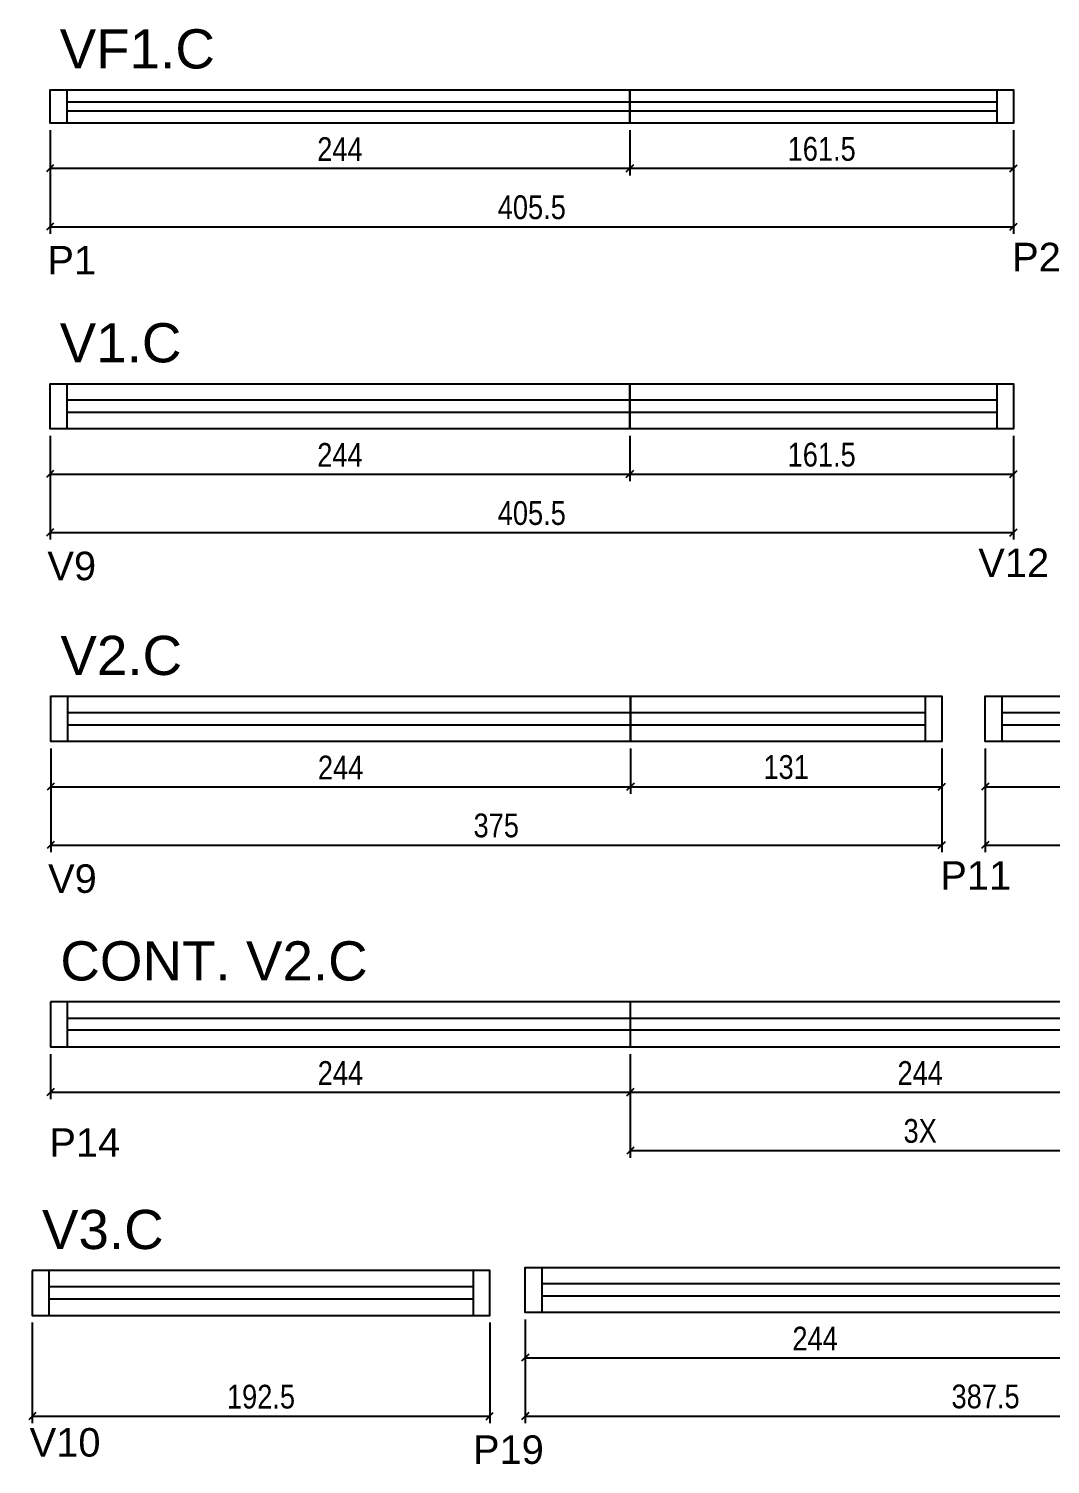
# Model space of a CAD drawing. Header units: millimetres. Extents: x 3390 to 4762, y -1152 to 1297.
# Drawn here: x 3417 to 3847, y 693 to 1297 of the extents above; entities that cross this region are included whole.
import ezdxf

# ---------------------------------------------------------------- set-up
doc = ezdxf.new("R2010")
doc.units = ezdxf.units.MM
for name, color, linetype in [('5', 5, 'Continuous'), ('COTA', 241, 'Continuous'), ('NOMENCLATURA', 7, 'Continuous'), ('Painéis', 200, 'Continuous'), ('SARR_2.2x7', 40, 'Continuous'), ('SARR_EDITAR', 141, 'Continuous')]:
    doc.layers.add(name, color=color, linetype=linetype)
doc.styles.add('COTA TECNICA', font='techl___.ttf', dxfattribs={"height": 10})
doc.styles.add('COTA TECNICA-50', font='techl___.ttf', dxfattribs={"height": 10})
doc.styles.get("Standard").update_dxf_attribs({"font": 'arial.ttf'})
doc.dimstyles.new('COTA PAINEL-50', dxfattribs={"dimtxt": 10, "dimasz": 3, "dimexe": 3, "dimexo": 3, "dimgap": 3, "dimtad": 1, "dimdec": 1, "dimzin": 12, "dimdsep": 46, "dimtxsty": 'COTA TECNICA-50', "dimblk1": 'OBLIQUE', "dimblk2": 'OBLIQUE', "dimsah": 1, "dimcen": 0.9, "dimclrd": 4, "dimclre": 4, "dimclrt": 240, "dimadec": 1, "dimazin": 3, "dimtfac": 1, "dimtdec": 1, "dimtmove": 0, "dimatfit": 3, "dimfxl": 1, "dimtolj": 1, "dimtzin": 12, "dimarcsym": 0})
doc.dimstyles.new('PAINEL', dxfattribs={"dimtxt": 10, "dimasz": 3, "dimexe": 3, "dimexo": 3, "dimgap": 3, "dimtad": 1, "dimdec": 1, "dimzin": 12, "dimdsep": 46, "dimtxsty": 'COTA TECNICA', "dimblk1": 'OBLIQUE', "dimblk2": 'OBLIQUE', "dimsah": 1, "dimcen": 0.9, "dimclrd": 4, "dimclre": 4, "dimclrt": 240, "dimadec": 1, "dimazin": 3, "dimtfac": 1, "dimtdec": 1, "dimtmove": 0, "dimatfit": 3, "dimfxl": 1, "dimtolj": 1, "dimtzin": 12, "dimarcsym": 0})

# ---------------------------------------------------------------- blocks, each defined once
blk = doc.blocks.new('_Oblique')
at = {"color": 0, "linetype": 'ByBlock', "lineweight": -2}
blk.add_line((-0.5, -0.5), (0.5, 0.5), dxfattribs=at)
blk = doc.blocks.new('*D20')
at = {"layer": 'COTA', "color": 4, "linetype": 'ByBlock', "lineweight": -2, "transparency": 16777216}
for p, q in [((3426.09, 1254.42), (3426.09, 1235.37)), ((3670.09, 1254.42), (3670.09, 1235.37)), ((3426.09, 1238.37), (3670.09, 1238.37))]:
    blk.add_line(p, q, dxfattribs=at)
at = {"layer": 'Defpoints', "color": 0, "linetype": 'ByBlock', "transparency": 16777216}
for p in [(3426.09, 1257.42), (3670.09, 1257.42), (3670.09, 1238.37)]:
    blk.add_point(p, dxfattribs=at)
at = {"layer": 'COTA', "color": 4, "linetype": 'ByBlock', "lineweight": -2, "transparency": 16777216, "xscale": 3, "yscale": 3, "zscale": 3, "rotation": 180}
blk.add_blockref('_Oblique', (3426.09, 1238.37), dxfattribs=at)
at = {"layer": 'COTA', "color": 4, "linetype": 'ByBlock', "lineweight": -2, "transparency": 16777216, "xscale": 3, "yscale": 3, "zscale": 3}
blk.add_blockref('_Oblique', (3670.09, 1238.37), dxfattribs=at)
at = {"layer": 'COTA', "color": 240, "linetype": 'ByBlock', "transparency": 16777216, "insert": (3548.09, 1246.44), "char_height": 10, "attachment_point": 5, "style": 'COTA TECNICA-50'}
blk.add_mtext('\\A1;244', dxfattribs=at)
blk = doc.blocks.new('*D21')
at = {"layer": 'COTA', "color": 4, "linetype": 'ByBlock', "lineweight": -2, "transparency": 16777216}
for p, q in [((3670.09, 1254.42), (3670.09, 1235.37)), ((3831.59, 1254.42), (3831.59, 1235.37)), ((3670.09, 1238.37), (3831.59, 1238.37))]:
    blk.add_line(p, q, dxfattribs=at)
at = {"layer": 'Defpoints', "color": 0, "linetype": 'ByBlock', "transparency": 16777216}
for p in [(3670.09, 1257.42), (3831.59, 1257.42), (3831.59, 1238.37)]:
    blk.add_point(p, dxfattribs=at)
at = {"layer": 'COTA', "color": 4, "linetype": 'ByBlock', "lineweight": -2, "transparency": 16777216, "xscale": 3, "yscale": 3, "zscale": 3, "rotation": 180}
blk.add_blockref('_Oblique', (3670.09, 1238.37), dxfattribs=at)
at = {"layer": 'COTA', "color": 4, "linetype": 'ByBlock', "lineweight": -2, "transparency": 16777216, "xscale": 3, "yscale": 3, "zscale": 3}
blk.add_blockref('_Oblique', (3831.59, 1238.37), dxfattribs=at)
at = {"layer": 'COTA', "color": 240, "linetype": 'ByBlock', "transparency": 16777216, "insert": (3750.84, 1246.48), "char_height": 10, "attachment_point": 5, "style": 'COTA TECNICA-50'}
blk.add_mtext('\\A1;161.5', dxfattribs=at)
blk = doc.blocks.new('*D149')
at = {"layer": 'COTA', "color": 4, "lineweight": -2, "transparency": 16777216}
for p, q in [((3426.09, 1254.42), (3426.09, 1210.79)), ((3831.59, 1254.42), (3831.59, 1210.79)), ((3426.09, 1213.79), (3831.59, 1213.79))]:
    blk.add_line(p, q, dxfattribs=at)
at = {"layer": 'Defpoints', "color": 0, "transparency": 16777216}
for p in [(3426.09, 1257.42), (3831.59, 1257.42), (3831.59, 1213.79)]:
    blk.add_point(p, dxfattribs=at)
at = {"layer": 'COTA', "color": 4, "lineweight": -2, "transparency": 16777216, "xscale": 3, "yscale": 3, "zscale": 3, "rotation": 180}
blk.add_blockref('_Oblique', (3426.09, 1213.79), dxfattribs=at)
at = {"layer": 'COTA', "color": 4, "lineweight": -2, "transparency": 16777216, "xscale": 3, "yscale": 3, "zscale": 3}
blk.add_blockref('_Oblique', (3831.59, 1213.79), dxfattribs=at)
at = {"layer": 'COTA', "color": 240, "transparency": 16777216, "insert": (3628.84, 1221.9), "char_height": 10, "attachment_point": 5, "style": 'COTA TECNICA'}
blk.add_mtext('\\A1;405.5', dxfattribs=at)
blk = doc.blocks.new('*D24')
at = {"layer": 'COTA', "color": 4, "linetype": 'ByBlock', "lineweight": -2, "transparency": 16777216}
for p, q in [((3426.09, 1125.69), (3426.09, 1106.63)), ((3670.09, 1125.69), (3670.09, 1106.63)), ((3426.09, 1109.63), (3670.09, 1109.63))]:
    blk.add_line(p, q, dxfattribs=at)
at = {"layer": 'Defpoints', "color": 0, "linetype": 'ByBlock', "transparency": 16777216}
for p in [(3426.09, 1128.69), (3670.09, 1128.69), (3670.09, 1109.63)]:
    blk.add_point(p, dxfattribs=at)
at = {"layer": 'COTA', "color": 4, "linetype": 'ByBlock', "lineweight": -2, "transparency": 16777216, "xscale": 3, "yscale": 3, "zscale": 3, "rotation": 180}
blk.add_blockref('_Oblique', (3426.09, 1109.63), dxfattribs=at)
at = {"layer": 'COTA', "color": 4, "linetype": 'ByBlock', "lineweight": -2, "transparency": 16777216, "xscale": 3, "yscale": 3, "zscale": 3}
blk.add_blockref('_Oblique', (3670.09, 1109.63), dxfattribs=at)
at = {"layer": 'COTA', "color": 240, "linetype": 'ByBlock', "transparency": 16777216, "insert": (3548.09, 1117.71), "char_height": 10, "attachment_point": 5, "style": 'COTA TECNICA-50'}
blk.add_mtext('\\A1;244', dxfattribs=at)
blk = doc.blocks.new('*D25')
at = {"layer": 'COTA', "color": 4, "linetype": 'ByBlock', "lineweight": -2, "transparency": 16777216}
for p, q in [((3670.09, 1125.69), (3670.09, 1106.63)), ((3831.59, 1125.69), (3831.59, 1106.63)), ((3670.09, 1109.63), (3831.59, 1109.63))]:
    blk.add_line(p, q, dxfattribs=at)
at = {"layer": 'Defpoints', "color": 0, "linetype": 'ByBlock', "transparency": 16777216}
for p in [(3670.09, 1128.69), (3831.59, 1128.69), (3831.59, 1109.63)]:
    blk.add_point(p, dxfattribs=at)
at = {"layer": 'COTA', "color": 4, "linetype": 'ByBlock', "lineweight": -2, "transparency": 16777216, "xscale": 3, "yscale": 3, "zscale": 3, "rotation": 180}
blk.add_blockref('_Oblique', (3670.09, 1109.63), dxfattribs=at)
at = {"layer": 'COTA', "color": 4, "linetype": 'ByBlock', "lineweight": -2, "transparency": 16777216, "xscale": 3, "yscale": 3, "zscale": 3}
blk.add_blockref('_Oblique', (3831.59, 1109.63), dxfattribs=at)
at = {"layer": 'COTA', "color": 240, "linetype": 'ByBlock', "transparency": 16777216, "insert": (3750.84, 1117.74), "char_height": 10, "attachment_point": 5, "style": 'COTA TECNICA-50'}
blk.add_mtext('\\A1;161.5', dxfattribs=at)
blk = doc.blocks.new('*D138')
at = {"layer": 'COTA', "color": 4, "lineweight": -2, "transparency": 16777216}
for p, q in [((3426.09, 1125.69), (3426.09, 1082.05)), ((3831.59, 1125.69), (3831.59, 1082.05)), ((3426.09, 1085.05), (3831.59, 1085.05))]:
    blk.add_line(p, q, dxfattribs=at)
at = {"layer": 'Defpoints', "color": 0, "transparency": 16777216}
for p in [(3426.09, 1128.69), (3831.59, 1128.69), (3831.59, 1085.05)]:
    blk.add_point(p, dxfattribs=at)
at = {"layer": 'COTA', "color": 4, "lineweight": -2, "transparency": 16777216, "xscale": 3, "yscale": 3, "zscale": 3, "rotation": 180}
blk.add_blockref('_Oblique', (3426.09, 1085.05), dxfattribs=at)
at = {"layer": 'COTA', "color": 4, "lineweight": -2, "transparency": 16777216, "xscale": 3, "yscale": 3, "zscale": 3}
blk.add_blockref('_Oblique', (3831.59, 1085.05), dxfattribs=at)
at = {"layer": 'COTA', "color": 240, "transparency": 16777216, "insert": (3628.84, 1093.16), "char_height": 10, "attachment_point": 5, "style": 'COTA TECNICA'}
blk.add_mtext('\\A1;405.5', dxfattribs=at)
blk = doc.blocks.new('*D10')
at = {"layer": 'COTA', "color": 4, "linetype": 'ByBlock', "lineweight": -2, "transparency": 16777216}
for p, q in [((3426.38, 994.06), (3426.38, 975.01)), ((3670.38, 994.06), (3670.38, 975.01)), ((3426.38, 978.01), (3670.38, 978.01))]:
    blk.add_line(p, q, dxfattribs=at)
at = {"layer": 'Defpoints', "color": 0, "linetype": 'ByBlock', "transparency": 16777216}
for p in [(3426.38, 997.06), (3670.38, 997.06), (3670.38, 978.01)]:
    blk.add_point(p, dxfattribs=at)
at = {"layer": 'COTA', "color": 4, "linetype": 'ByBlock', "lineweight": -2, "transparency": 16777216, "xscale": 3, "yscale": 3, "zscale": 3, "rotation": 180}
blk.add_blockref('_Oblique', (3426.38, 978.01), dxfattribs=at)
at = {"layer": 'COTA', "color": 4, "linetype": 'ByBlock', "lineweight": -2, "transparency": 16777216, "xscale": 3, "yscale": 3, "zscale": 3}
blk.add_blockref('_Oblique', (3670.38, 978.01), dxfattribs=at)
at = {"layer": 'COTA', "color": 240, "linetype": 'ByBlock', "transparency": 16777216, "insert": (3548.38, 986.08), "char_height": 10, "attachment_point": 5, "style": 'COTA TECNICA-50'}
blk.add_mtext('\\A1;244', dxfattribs=at)
blk = doc.blocks.new('*D11')
at = {"layer": 'COTA', "color": 4, "linetype": 'ByBlock', "lineweight": -2, "transparency": 16777216}
for p, q in [((3670.38, 994.06), (3670.38, 975.01)), ((3801.38, 994.06), (3801.38, 975.01)), ((3670.38, 978.01), (3801.38, 978.01))]:
    blk.add_line(p, q, dxfattribs=at)
at = {"layer": 'Defpoints', "color": 0, "linetype": 'ByBlock', "transparency": 16777216}
for p in [(3670.38, 997.06), (3801.38, 997.06), (3801.38, 978.01)]:
    blk.add_point(p, dxfattribs=at)
at = {"layer": 'COTA', "color": 4, "linetype": 'ByBlock', "lineweight": -2, "transparency": 16777216, "xscale": 3, "yscale": 3, "zscale": 3, "rotation": 180}
blk.add_blockref('_Oblique', (3670.38, 978.01), dxfattribs=at)
at = {"layer": 'COTA', "color": 4, "linetype": 'ByBlock', "lineweight": -2, "transparency": 16777216, "xscale": 3, "yscale": 3, "zscale": 3}
blk.add_blockref('_Oblique', (3801.38, 978.01), dxfattribs=at)
at = {"layer": 'COTA', "color": 240, "linetype": 'ByBlock', "transparency": 16777216, "insert": (3735.88, 986.23), "char_height": 10, "attachment_point": 5, "style": 'COTA TECNICA-50'}
blk.add_mtext('\\A1;131', dxfattribs=at)
blk = doc.blocks.new('*D142')
at = {"layer": 'COTA', "color": 4, "lineweight": -2, "transparency": 16777216}
for p, q in [((3426.38, 994.06), (3426.38, 950.43)), ((3801.38, 994.06), (3801.38, 950.43)), ((3426.38, 953.43), (3801.38, 953.43))]:
    blk.add_line(p, q, dxfattribs=at)
at = {"layer": 'Defpoints', "color": 0, "transparency": 16777216}
for p in [(3426.38, 997.06), (3801.38, 997.06), (3801.38, 953.43)]:
    blk.add_point(p, dxfattribs=at)
at = {"layer": 'COTA', "color": 4, "lineweight": -2, "transparency": 16777216, "xscale": 3, "yscale": 3, "zscale": 3, "rotation": 180}
blk.add_blockref('_Oblique', (3426.38, 953.43), dxfattribs=at)
at = {"layer": 'COTA', "color": 4, "lineweight": -2, "transparency": 16777216, "xscale": 3, "yscale": 3, "zscale": 3}
blk.add_blockref('_Oblique', (3801.38, 953.43), dxfattribs=at)
at = {"layer": 'COTA', "color": 240, "transparency": 16777216, "insert": (3613.88, 961.64), "char_height": 10, "attachment_point": 5, "style": 'COTA TECNICA'}
blk.add_mtext('\\A1;375', dxfattribs=at)
blk = doc.blocks.new('*D12')
at = {"layer": 'COTA', "color": 4, "linetype": 'ByBlock', "lineweight": -2, "transparency": 16777216}
for p, q in [((3819.64, 994.06), (3819.64, 975.01)), ((4063.64, 994.06), (4063.64, 975.01)), ((3819.64, 978.01), (4063.64, 978.01))]:
    blk.add_line(p, q, dxfattribs=at)
at = {"layer": 'Defpoints', "color": 0, "linetype": 'ByBlock', "transparency": 16777216}
for p in [(3819.64, 997.06), (4063.64, 997.06), (4063.64, 978.01)]:
    blk.add_point(p, dxfattribs=at)
at = {"layer": 'COTA', "color": 4, "linetype": 'ByBlock', "lineweight": -2, "transparency": 16777216, "xscale": 3, "yscale": 3, "zscale": 3, "rotation": 180}
blk.add_blockref('_Oblique', (3819.64, 978.01), dxfattribs=at)
at = {"layer": 'COTA', "color": 4, "linetype": 'ByBlock', "lineweight": -2, "transparency": 16777216, "xscale": 3, "yscale": 3, "zscale": 3}
blk.add_blockref('_Oblique', (4063.64, 978.01), dxfattribs=at)
at = {"layer": 'COTA', "color": 240, "linetype": 'ByBlock', "transparency": 16777216, "insert": (3941.64, 986.08), "char_height": 10, "attachment_point": 5, "style": 'COTA TECNICA-50'}
blk.add_mtext('\\A1;244', dxfattribs=at)
blk = doc.blocks.new('*D143')
at = {"layer": 'COTA', "color": 4, "lineweight": -2, "transparency": 16777216}
for p, q in [((3819.64, 994.06), (3819.64, 950.43)), ((4207.14, 994.06), (4207.14, 950.43)), ((3819.64, 953.43), (4207.14, 953.43))]:
    blk.add_line(p, q, dxfattribs=at)
at = {"layer": 'Defpoints', "color": 0, "transparency": 16777216}
for p in [(3819.64, 997.06), (4207.14, 997.06), (4207.14, 953.43)]:
    blk.add_point(p, dxfattribs=at)
at = {"layer": 'COTA', "color": 4, "lineweight": -2, "transparency": 16777216, "xscale": 3, "yscale": 3, "zscale": 3, "rotation": 180}
blk.add_blockref('_Oblique', (3819.64, 953.43), dxfattribs=at)
at = {"layer": 'COTA', "color": 4, "lineweight": -2, "transparency": 16777216, "xscale": 3, "yscale": 3, "zscale": 3}
blk.add_blockref('_Oblique', (4207.14, 953.43), dxfattribs=at)
at = {"layer": 'COTA', "color": 240, "transparency": 16777216, "insert": (4013.39, 961.67), "char_height": 10, "attachment_point": 5, "style": 'COTA TECNICA'}
blk.add_mtext('\\A1;387.5', dxfattribs=at)
blk = doc.blocks.new('*D16')
at = {"layer": 'COTA', "color": 4, "linetype": 'ByBlock', "lineweight": -2, "transparency": 16777216}
for p, q in [((3670.3, 865.45), (3670.3, 821.81)), ((3914.3, 865.45), (3914.3, 821.81)), ((3670.3, 824.81), (3914.3, 824.81))]:
    blk.add_line(p, q, dxfattribs=at)
at = {"layer": 'Defpoints', "color": 0, "linetype": 'ByBlock', "transparency": 16777216}
for p in [(3670.3, 868.45), (3914.3, 868.45), (3914.3, 824.81)]:
    blk.add_point(p, dxfattribs=at)
at = {"layer": 'COTA', "color": 4, "linetype": 'ByBlock', "lineweight": -2, "transparency": 16777216, "xscale": 3, "yscale": 3, "zscale": 3, "rotation": 180}
blk.add_blockref('_Oblique', (3670.3, 824.81), dxfattribs=at)
at = {"layer": 'COTA', "color": 4, "linetype": 'ByBlock', "lineweight": -2, "transparency": 16777216, "xscale": 3, "yscale": 3, "zscale": 3}
blk.add_blockref('_Oblique', (3914.3, 824.81), dxfattribs=at)
at = {"layer": 'COTA', "color": 240, "linetype": 'ByBlock', "transparency": 16777216, "insert": (3792.3, 833.03), "char_height": 10, "attachment_point": 5, "style": 'COTA TECNICA-50'}
blk.add_mtext('\\A1;3X', dxfattribs=at)
blk = doc.blocks.new('*D146')
at = {"layer": 'COTA', "color": 4, "linetype": 'ByBlock', "lineweight": -2, "transparency": 16777216}
for p, q in [((3426.3, 865.45), (3426.3, 846.39)), ((3670.3, 865.45), (3670.3, 846.39)), ((3426.3, 849.39), (3670.3, 849.39))]:
    blk.add_line(p, q, dxfattribs=at)
at = {"layer": 'Defpoints', "color": 0, "linetype": 'ByBlock', "transparency": 16777216}
for p in [(3426.3, 868.45), (3670.3, 868.45), (3670.3, 849.39)]:
    blk.add_point(p, dxfattribs=at)
at = {"layer": 'COTA', "color": 4, "linetype": 'ByBlock', "lineweight": -2, "transparency": 16777216, "xscale": 3, "yscale": 3, "zscale": 3, "rotation": 180}
blk.add_blockref('_Oblique', (3426.3, 849.39), dxfattribs=at)
at = {"layer": 'COTA', "color": 4, "linetype": 'ByBlock', "lineweight": -2, "transparency": 16777216, "xscale": 3, "yscale": 3, "zscale": 3}
blk.add_blockref('_Oblique', (3670.3, 849.39), dxfattribs=at)
at = {"layer": 'COTA', "color": 240, "linetype": 'ByBlock', "transparency": 16777216, "insert": (3548.3, 857.47), "char_height": 10, "attachment_point": 5, "style": 'COTA TECNICA-50'}
blk.add_mtext('\\A1;244', dxfattribs=at)
blk = doc.blocks.new('*D147')
at = {"layer": 'COTA', "color": 4, "linetype": 'ByBlock', "lineweight": -2, "transparency": 16777216}
for p, q in [((3670.3, 865.45), (3670.3, 846.39)), ((3914.3, 865.45), (3914.3, 846.39)), ((3670.3, 849.39), (3914.3, 849.39))]:
    blk.add_line(p, q, dxfattribs=at)
at = {"layer": 'Defpoints', "color": 0, "linetype": 'ByBlock', "transparency": 16777216}
for p in [(3670.3, 868.45), (3914.3, 868.45), (3914.3, 849.39)]:
    blk.add_point(p, dxfattribs=at)
at = {"layer": 'COTA', "color": 4, "linetype": 'ByBlock', "lineweight": -2, "transparency": 16777216, "xscale": 3, "yscale": 3, "zscale": 3, "rotation": 180}
blk.add_blockref('_Oblique', (3670.3, 849.39), dxfattribs=at)
at = {"layer": 'COTA', "color": 4, "linetype": 'ByBlock', "lineweight": -2, "transparency": 16777216, "xscale": 3, "yscale": 3, "zscale": 3}
blk.add_blockref('_Oblique', (3914.3, 849.39), dxfattribs=at)
at = {"layer": 'COTA', "color": 240, "linetype": 'ByBlock', "transparency": 16777216, "insert": (3792.3, 857.47), "char_height": 10, "attachment_point": 5, "style": 'COTA TECNICA-50'}
blk.add_mtext('\\A1;244', dxfattribs=at)
blk = doc.blocks.new('*D52')
at = {"layer": 'COTA', "color": 4, "linetype": 'ByBlock', "lineweight": -2, "transparency": 16777216}
for p, q in [((3418.62, 752.38), (3418.62, 710)), ((3611.12, 752.38), (3611.12, 710)), ((3418.62, 713), (3611.12, 713))]:
    blk.add_line(p, q, dxfattribs=at)
at = {"layer": 'Defpoints', "color": 0, "linetype": 'ByBlock', "transparency": 16777216}
for p in [(3418.62, 755.38), (3611.12, 755.38), (3611.12, 713)]:
    blk.add_point(p, dxfattribs=at)
at = {"layer": 'COTA', "color": 4, "linetype": 'ByBlock', "lineweight": -2, "transparency": 16777216, "xscale": 3, "yscale": 3, "zscale": 3, "rotation": 180}
blk.add_blockref('_Oblique', (3418.62, 713), dxfattribs=at)
at = {"layer": 'COTA', "color": 4, "linetype": 'ByBlock', "lineweight": -2, "transparency": 16777216, "xscale": 3, "yscale": 3, "zscale": 3}
blk.add_blockref('_Oblique', (3611.12, 713), dxfattribs=at)
at = {"layer": 'COTA', "color": 240, "linetype": 'ByBlock', "transparency": 16777216, "insert": (3514.87, 721.14), "char_height": 10, "attachment_point": 5, "style": 'COTA TECNICA-50'}
blk.add_mtext('\\A1;192.5', dxfattribs=at)
blk = doc.blocks.new('*D53')
at = {"layer": 'COTA', "color": 4, "linetype": 'ByBlock', "lineweight": -2, "transparency": 16777216}
for p, q in [((3626.07, 753.64), (3626.07, 734.58)), ((3870.07, 753.64), (3870.07, 734.58)), ((3626.07, 737.58), (3870.07, 737.58))]:
    blk.add_line(p, q, dxfattribs=at)
at = {"layer": 'Defpoints', "color": 0, "linetype": 'ByBlock', "transparency": 16777216}
for p in [(3626.07, 756.64), (3870.07, 756.64), (3870.07, 737.58)]:
    blk.add_point(p, dxfattribs=at)
at = {"layer": 'COTA', "color": 4, "linetype": 'ByBlock', "lineweight": -2, "transparency": 16777216, "xscale": 3, "yscale": 3, "zscale": 3, "rotation": 180}
blk.add_blockref('_Oblique', (3626.07, 737.58), dxfattribs=at)
at = {"layer": 'COTA', "color": 4, "linetype": 'ByBlock', "lineweight": -2, "transparency": 16777216, "xscale": 3, "yscale": 3, "zscale": 3}
blk.add_blockref('_Oblique', (3870.07, 737.58), dxfattribs=at)
at = {"layer": 'COTA', "color": 240, "linetype": 'ByBlock', "transparency": 16777216, "insert": (3748.07, 745.66), "char_height": 10, "attachment_point": 5, "style": 'COTA TECNICA-50'}
blk.add_mtext('\\A1;244', dxfattribs=at)
blk = doc.blocks.new('*D165')
at = {"layer": 'COTA', "color": 4, "lineweight": -2, "transparency": 16777216}
for p, q in [((3626.07, 753.64), (3626.07, 710)), ((4013.57, 753.64), (4013.57, 710)), ((3626.07, 713), (4013.57, 713))]:
    blk.add_line(p, q, dxfattribs=at)
at = {"layer": 'Defpoints', "color": 0, "transparency": 16777216}
for p in [(3626.07, 756.64), (4013.57, 756.64), (4013.57, 713)]:
    blk.add_point(p, dxfattribs=at)
at = {"layer": 'COTA', "color": 4, "lineweight": -2, "transparency": 16777216, "xscale": 3, "yscale": 3, "zscale": 3, "rotation": 180}
blk.add_blockref('_Oblique', (3626.07, 713), dxfattribs=at)
at = {"layer": 'COTA', "color": 4, "lineweight": -2, "transparency": 16777216, "xscale": 3, "yscale": 3, "zscale": 3}
blk.add_blockref('_Oblique', (4013.57, 713), dxfattribs=at)
at = {"layer": 'COTA', "color": 240, "transparency": 16777216, "insert": (3819.82, 721.24), "char_height": 10, "attachment_point": 5, "style": 'COTA TECNICA'}
blk.add_mtext('\\A1;387.5', dxfattribs=at)

msp = doc.modelspace()

# ---------------------------------------------------------------- linework, layer by layer
at = {"layer": 'Painéis'}
msp.add_line((3670.3, 887.45), (3670.3, 868.45), dxfattribs=at)
for points in [[(3670.09, 1257.42), (3426.09, 1257.42), (3426.09, 1271.42), (3670.09, 1271.42)], [(3670.09, 1271.42), (3831.59, 1271.42), (3831.59, 1257.42), (3670.09, 1257.42)], [(3670.09, 1128.69), (3426.09, 1128.69), (3426.09, 1147.69), (3670.09, 1147.69)], [(3670.09, 1147.69), (3831.59, 1147.69), (3831.59, 1128.69), (3670.09, 1128.69)], [(3670.38, 997.06), (3426.38, 997.06), (3426.38, 1016.06), (3670.38, 1016.06)], [(3670.38, 1016.06), (3801.38, 1016.06), (3801.38, 997.06), (3670.38, 997.06)], [(4063.64, 997.06), (3819.64, 997.06), (3819.64, 1016.06), (4063.64, 1016.06)], [(3870.07, 756.64), (3626.07, 756.64), (3626.07, 775.64), (3870.07, 775.64)]]:
    msp.add_lwpolyline(points, close=True, dxfattribs=at)
for points in [[(3426.3, 887.45), (3426.3, 868.45), (4179.8, 868.45), (4179.8, 887.45), (3426.3, 887.45)], [(3418.62, 774.38), (3418.62, 755.38), (3611.12, 755.38), (3611.12, 774.38), (3418.62, 774.38)]]:
    msp.add_lwpolyline(points, dxfattribs=at)
at = {"layer": 'SARR_2.2x7', "linetype": 'Continuous'}
for p, q in [((3433.09, 1271.42), (3433.09, 1257.42)), ((3824.59, 1271.42), (3824.59, 1257.42)), ((3433.09, 1147.69), (3433.09, 1128.69)), ((3824.59, 1147.69), (3824.59, 1128.69)), ((3670.09, 1140.69), (3433.09, 1140.69)), ((3824.59, 1140.69), (3670.09, 1140.69)), ((3433.09, 1135.69), (3670.09, 1135.69)), ((3670.09, 1135.69), (3824.59, 1135.69)), ((3433.38, 1016.06), (3433.38, 997.06)), ((3794.38, 1016.06), (3794.38, 997.06)), ((3826.64, 1016.06), (3826.64, 997.06)), ((3670.38, 1009.06), (3433.38, 1009.06)), ((3433.38, 1004.06), (3670.38, 1004.06)), ((3794.38, 1009.06), (3670.38, 1009.06)), ((3670.38, 1004.06), (3794.38, 1004.06)), ((4063.64, 1009.06), (3826.64, 1009.06)), ((3826.64, 1004.06), (4063.64, 1004.06)), ((3433.3, 887.45), (3433.3, 868.45)), ((3670.3, 880.45), (3433.3, 880.45)), ((3914.3, 880.45), (3670.3, 880.45)), ((3670.3, 875.45), (3433.3, 875.45)), ((3914.3, 875.45), (3670.3, 875.45)), ((3425.62, 774.38), (3425.62, 755.38)), ((3604.12, 774.38), (3604.12, 755.38)), ((3633.07, 775.64), (3633.07, 756.64)), ((3870.07, 768.64), (3633.07, 768.64)), ((3604.12, 767.38), (3425.62, 767.38)), ((3425.62, 762.38), (3604.12, 762.38)), ((3633.07, 763.64), (3870.07, 763.64))]:
    msp.add_line(p, q, dxfattribs=at)
at = {"layer": 'SARR_EDITAR', "linetype": 'Continuous'}
for p, q in [((3433.09, 1266.42), (3670.09, 1266.42)), ((3670.09, 1266.42), (3824.59, 1266.42)), ((3670.09, 1262.42), (3433.09, 1262.42)), ((3824.59, 1262.42), (3670.09, 1262.42))]:
    msp.add_line(p, q, dxfattribs=at)

# ---------------------------------------------------------------- texts
at = {"layer": '5', "linetype": 'Continuous'}
for s, p in [('P1', (3424.98, 1193.69)), ('P2', (3830.99, 1195.01)), ('V9', (3424.98, 1064.95)), ('V12', (3816.75, 1066.28)), ('V9', (3425.27, 933.32)), ('P11', (3800.77, 934.65)), ('P14', (3425.82, 822.18)), ('V10', (3417.51, 695.97)), ('P19', (3604.09, 692.9))]:
    msp.add_text(s, height=12, rotation=359.99996, dxfattribs=at).set_placement(p)
at = {"layer": 'NOMENCLATURA', "linetype": 'Continuous'}
for s, p in [('VF1.C', (3430.15, 1280.4)), ('V1.C', (3430.15, 1156.66)), ('V2.C', (3430.43, 1025.03)), ('CONT. V2.C', (3430.43, 896.42)), ('V3.C', (3422.68, 783.35))]:
    msp.add_text(s, height=16.5, dxfattribs=at).set_placement(p)

# ---------------------------------------------------------------- dimensions: what is measured, and where the dimension line sits
at = {"layer": 'COTA', "color": 1, "linetype": 'ByBlock'}
for base, p1, p2, picture, middle in [((3670.09, 1238.37), (3426.09, 1257.42), (3670.09, 1257.42), '*D20', (3548.09, 1246.44)), ((3831.59, 1238.37), (3670.09, 1257.42), (3831.59, 1257.42), '*D21', (3750.84, 1246.48)), ((3670.09, 1109.63), (3426.09, 1128.69), (3670.09, 1128.69), '*D24', (3548.09, 1117.71)), ((3831.59, 1109.63), (3670.09, 1128.69), (3831.59, 1128.69), '*D25', (3750.84, 1117.74)), ((3670.38, 978.01), (3426.38, 997.06), (3670.38, 997.06), '*D10', (3548.38, 986.08)), ((3801.38, 978.01), (3670.38, 997.06), (3801.38, 997.06), '*D11', (3735.88, 986.23)), ((4063.64, 978.01), (3819.64, 997.06), (4063.64, 997.06), '*D12', (3941.64, 986.08)), ((3670.3, 849.39), (3426.3, 868.45), (3670.3, 868.45), '*D146', (3548.3, 857.47)), ((3914.3, 849.39), (3670.3, 868.45), (3914.3, 868.45), '*D147', (3792.3, 857.47)), ((3870.07, 737.58), (3626.07, 756.64), (3870.07, 756.64), '*D53', (3748.07, 745.66)), ((3611.12, 713), (3418.62, 755.38), (3611.12, 755.38), '*D52', (3514.87, 721.14))]:
    dim = msp.add_linear_dim(base=base, p1=p1, p2=p2, dimstyle='COTA PAINEL-50', override={"dimarcsym": 1}, dxfattribs=at)
    dim.commit()
    dim.dimension.update_dxf_attribs({"geometry": picture, "text_midpoint": middle})
at = {"layer": 'COTA'}
for base, p1, p2, picture, middle in [((3831.59, 1213.79), (3426.09, 1257.42), (3831.59, 1257.42), '*D149', (3628.84, 1221.9)), ((3831.59, 1085.05), (3426.09, 1128.69), (3831.59, 1128.69), '*D138', (3628.84, 1093.16)), ((3801.38, 953.43), (3426.38, 997.06), (3801.38, 997.06), '*D142', (3613.88, 961.64)), ((4207.14, 953.43), (3819.64, 997.06), (4207.14, 997.06), '*D143', (4013.39, 961.67)), ((4013.57, 713), (3626.07, 756.64), (4013.57, 756.64), '*D165', (3819.82, 721.24))]:
    dim = msp.add_linear_dim(base=base, p1=p1, p2=p2, dimstyle='PAINEL', dxfattribs=at)
    dim.commit()
    dim.dimension.update_dxf_attribs({"geometry": picture, "text_midpoint": middle})
at = {"layer": 'COTA', "color": 1, "linetype": 'ByBlock'}
dim = msp.add_linear_dim(base=(3914.3, 824.81), p1=(3670.3, 868.45), p2=(3914.3, 868.45), text='3X', dimstyle='COTA PAINEL-50', override={"dimarcsym": 1}, dxfattribs=at)
dim.commit()
dim.dimension.update_dxf_attribs({"geometry": '*D16', "text_midpoint": (3792.3, 833.03)})

doc.saveas('drawing.dxf')
